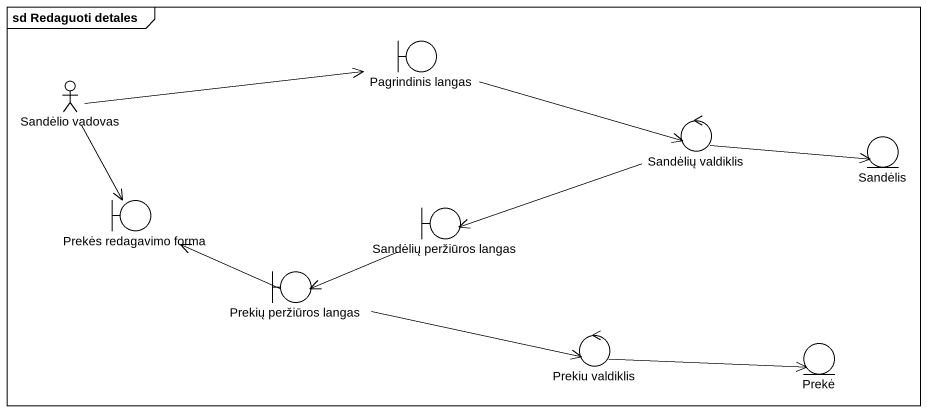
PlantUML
@startuml
mainframe sd Redaguoti detales
boundary "Pagrindinis langas" as Pagrindinis_langas
actor "Sandėlio vadovas" as Sandėlio_vadovas
control "Sandėlių valdiklis" as Sandėlių_valdiklis
entity Sandėlis
boundary "Prekės redagavimo forma" as Prekės_redagavimo_forma
boundary "Sandėlių peržiūros langas" as Sandėlių_peržiūros_langas
boundary "Prekių peržiūros langas" as Prekių_peržiūros_langas
control "Prekiu valdiklis" as Prekiu_valdiklis
entity Prekė
Pagrindinis_langas -right-> Sandėlių_valdiklis
Sandėlio_vadovas -right-> Pagrindinis_langas
Sandėlio_vadovas --> Prekės_redagavimo_forma
Sandėlių_valdiklis -right-> Sandėlis
Sandėlių_valdiklis -left-> Sandėlių_peržiūros_langas
Sandėlių_peržiūros_langas -left-> Prekių_peržiūros_langas
Prekių_peržiūros_langas -left-> Prekės_redagavimo_forma
Prekių_peržiūros_langas -right-> Prekiu_valdiklis
Prekiu_valdiklis -right-> Prekė
@enduml
